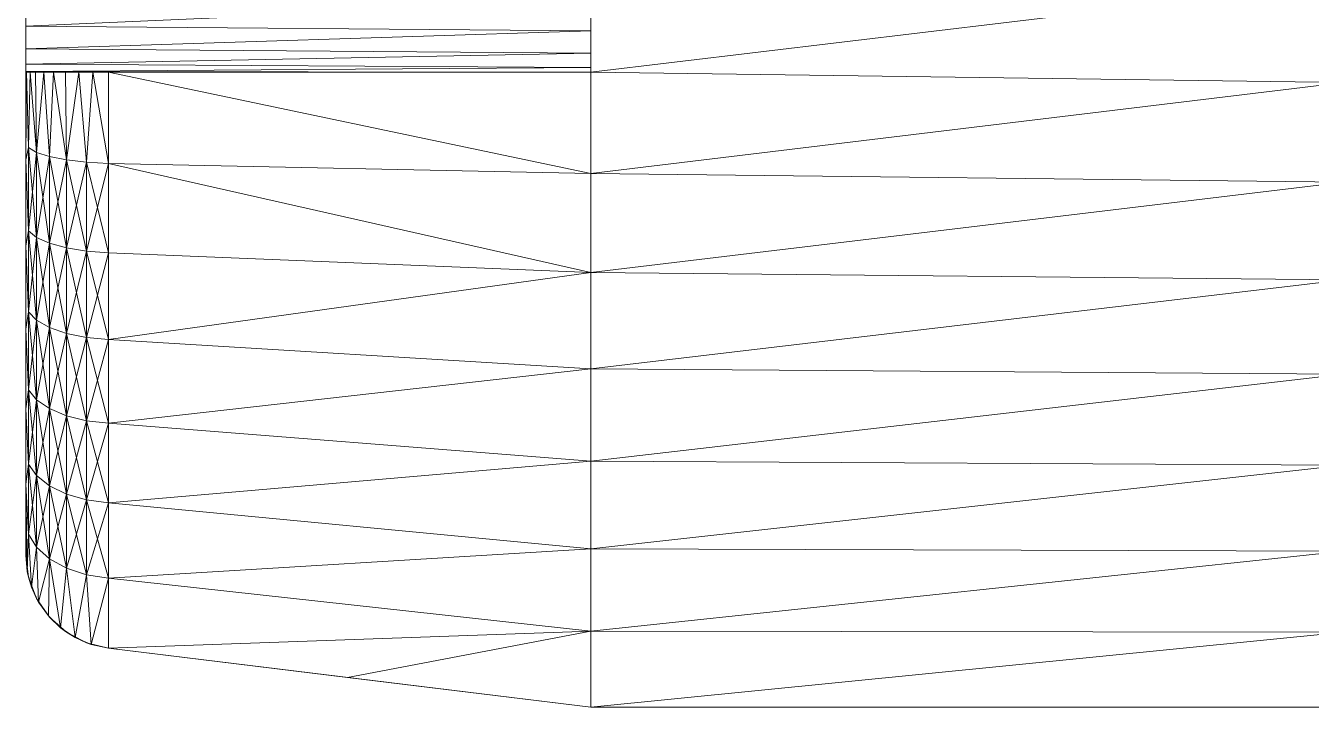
# Model space of a CAD drawing. Header units: millimetres. Extents: x 6495.02 to 6498.45, y 1663.36 to 1663.96.
# Drawn here: x 6495.71668 to 6495.73041, y 1663.76475 to 1663.77203 of the extents above; entities that cross this region are included whole.
import ezdxf

# ---------------------------------------------------------------- set-up
doc = ezdxf.new("R2010")
doc.units = ezdxf.units.MM

# ---------------------------------------------------------------- blocks, each defined once
blk = doc.blocks.new('SSSSS')
at = {"color": 7, "lineweight": 0}
for points in [[(159.084, 62.11, -103.386), (115.207, 62.572, -108.66), (159.084, 62.581, -108.864), (159.084, 62.11, -103.386)], [(159.084, 62.11, -103.386), (115.207, 62.029, -102.778), (115.207, 62.572, -108.66), (159.084, 62.11, -103.386)], [(159.084, 62.11, -103.386), (159.084, 62.581, -108.864), (159.084, 53.883, -103.386), (159.084, 62.11, -103.386)], [(159.084, 53.883, -103.386), (159.084, 62.581, -108.864), (159.084, 62.581, -114.362), (159.084, 53.883, -103.386)], [(159.084, 53.883, -103.386), (159.084, 62.581, -114.362), (159.084, 53.883, -119.84), (159.084, 53.883, -103.386)], [(159.084, 61.064, -97.483), (115.207, 62.029, -102.778), (159.084, 62.11, -103.386), (159.084, 61.064, -97.483)], [(159.084, 61.064, -97.483), (115.207, 60.946, -96.971), (115.207, 62.029, -102.778), (159.084, 61.064, -97.483)], [(187.176, 58.631, -103.386), (159.084, 61.064, -97.483), (159.084, 62.11, -103.386), (187.176, 58.631, -103.386)], [(159.084, 62.11, -103.386), (159.084, 53.883, -103.386), (187.176, 58.631, -103.386), (159.084, 62.11, -103.386)], [(159.084, 59.472, -91.704), (115.207, 60.946, -96.971), (159.084, 61.064, -97.483), (159.084, 59.472, -91.704)], [(159.084, 59.472, -91.704), (115.207, 59.335, -91.288), (115.207, 60.946, -96.971), (159.084, 59.472, -91.704)], [(187.176, 57.66, -98.068), (159.084, 59.472, -91.704), (159.084, 61.064, -97.483), (187.176, 57.66, -98.068)], [(187.176, 57.66, -98.068), (159.084, 61.064, -97.483), (187.176, 58.631, -103.386), (187.176, 57.66, -98.068)], [(159.084, 57.348, -86.099), (115.207, 59.335, -91.288), (159.084, 59.472, -91.704), (159.084, 57.348, -86.099)], [(159.084, 57.348, -86.099), (115.207, 57.207, -85.778), (115.207, 59.335, -91.288), (159.084, 57.348, -86.099)], [(187.176, 54.322, -87.795), (159.084, 57.348, -86.099), (159.084, 59.472, -91.704), (187.176, 54.322, -87.795)], [(187.176, 54.322, -87.795), (159.084, 59.472, -91.704), (187.176, 56.22, -92.857), (187.176, 54.322, -87.795)], [(187.176, 56.22, -92.857), (159.084, 59.472, -91.704), (187.176, 57.66, -98.068), (187.176, 56.22, -92.857)], [(187.176, 58.631, -103.386), (159.084, 53.883, -103.386), (190.367, 57.068, -103.386), (187.176, 58.631, -103.386)], [(187.176, 58.631, -103.386), (188.077, 58.436, -103.386), (187.176, 57.66, -98.068), (187.176, 58.631, -103.386)], [(187.176, 58.631, -103.386), (190.367, 57.068, -103.386), (189.679, 57.644, -103.386), (187.176, 58.631, -103.386)], [(189.679, 57.644, -103.386), (188.895, 58.118, -103.386), (187.176, 58.631, -103.386), (189.679, 57.644, -103.386)], [(187.176, 58.631, -103.386), (188.895, 58.118, -103.386), (188.077, 58.436, -103.386), (187.176, 58.631, -103.386)], [(187.176, 57.66, -98.068), (188.077, 58.436, -103.386), (188.458, 57.35, -98.139), (187.176, 57.66, -98.068)], [(188.077, 58.436, -103.386), (188.895, 58.118, -103.386), (188.458, 57.35, -98.139), (188.077, 58.436, -103.386)], [(187.176, 57.66, -98.068), (188.458, 57.35, -98.139), (187.176, 56.22, -92.857), (187.176, 57.66, -98.068)], [(188.458, 57.35, -98.139), (188.895, 58.118, -103.386), (189.627, 56.751, -98.276), (188.458, 57.35, -98.139)], [(188.895, 58.118, -103.386), (189.679, 57.644, -103.386), (189.627, 56.751, -98.276), (188.895, 58.118, -103.386)], [(159.084, 54.709, -80.717), (115.207, 57.207, -85.778), (159.084, 57.348, -86.099), (159.084, 54.709, -80.717)], [(159.084, 54.709, -80.717), (115.207, 54.582, -80.487), (115.207, 57.207, -85.778), (159.084, 54.709, -80.717)], [(187.176, 51.981, -82.922), (159.084, 54.709, -80.717), (159.084, 57.348, -86.099), (187.176, 51.981, -82.922)], [(187.176, 51.981, -82.922), (159.084, 57.348, -86.099), (187.176, 54.322, -87.795), (187.176, 51.981, -82.922)], [(190.941, 56.383, -103.386), (190.367, 57.068, -103.386), (159.084, 53.883, -103.386), (190.941, 56.383, -103.386)], [(187.176, 56.22, -92.857), (188.458, 57.35, -98.139), (188.458, 55.918, -92.955), (187.176, 56.22, -92.857)], [(188.458, 57.35, -98.139), (189.627, 56.751, -98.276), (188.458, 55.918, -92.955), (188.458, 57.35, -98.139)], [(189.627, 56.751, -98.276), (189.679, 57.644, -103.386), (190.367, 57.068, -103.386), (189.627, 56.751, -98.276)], [(189.627, 56.751, -98.276), (190.367, 57.068, -103.386), (190.615, 55.896, -98.471), (189.627, 56.751, -98.276)], [(190.615, 55.896, -98.471), (190.367, 57.068, -103.386), (190.941, 56.383, -103.386), (190.615, 55.896, -98.471)], [(159.084, 53.883, -103.386), (191.417, 55.598, -103.386), (190.941, 56.383, -103.386), (159.084, 53.883, -103.386)], [(187.176, 56.22, -92.857), (188.458, 55.918, -92.955), (187.176, 54.322, -87.795), (187.176, 56.22, -92.857)], [(188.458, 55.918, -92.955), (189.627, 56.751, -98.276), (189.627, 55.333, -93.145), (188.458, 55.918, -92.955)], [(189.627, 55.333, -93.145), (189.627, 56.751, -98.276), (190.615, 55.896, -98.471), (189.627, 55.333, -93.145)], [(190.615, 55.896, -98.471), (190.941, 56.383, -103.386), (191.365, 54.836, -98.714), (190.615, 55.896, -98.471)], [(191.365, 54.836, -98.714), (190.941, 56.383, -103.386), (191.417, 55.598, -103.386), (191.365, 54.836, -98.714)], [(159.084, 53.883, -103.386), (191.739, 54.782, -103.386), (191.417, 55.598, -103.386), (159.084, 53.883, -103.386)], [(187.176, 54.322, -87.795), (188.458, 55.918, -92.955), (188.458, 54.03, -87.92), (187.176, 54.322, -87.795)], [(188.458, 55.918, -92.955), (189.627, 55.333, -93.145), (188.458, 54.03, -87.92), (188.458, 55.918, -92.955)], [(190.615, 54.499, -93.416), (189.627, 55.333, -93.145), (190.615, 55.896, -98.471), (190.615, 54.499, -93.416)], [(190.615, 55.896, -98.471), (191.365, 54.836, -98.714), (190.615, 54.499, -93.416), (190.615, 55.896, -98.471)], [(191.365, 54.836, -98.714), (191.417, 55.598, -103.386), (191.739, 54.782, -103.386), (191.365, 54.836, -98.714)], [(159.084, 51.579, -75.604), (115.207, 54.582, -80.487), (159.084, 54.709, -80.717), (159.084, 51.579, -75.604)], [(191.941, 53.883, -103.386), (191.739, 54.782, -103.386), (159.084, 53.883, -103.386), (191.941, 53.883, -103.386)], [(187.176, 49.216, -78.276), (159.084, 51.579, -75.604), (159.084, 54.709, -80.717), (187.176, 49.216, -78.276)], [(187.176, 49.216, -78.276), (159.084, 54.709, -80.717), (187.176, 51.981, -82.922), (187.176, 49.216, -78.276)], [(188.458, 54.03, -87.92), (189.627, 55.333, -93.145), (189.627, 53.464, -88.161), (188.458, 54.03, -87.92)], [(189.627, 53.464, -88.161), (189.627, 55.333, -93.145), (190.615, 54.499, -93.416), (189.627, 53.464, -88.161)], [(190.615, 54.499, -93.416), (191.365, 54.836, -98.714), (191.365, 53.465, -93.752), (190.615, 54.499, -93.416)], [(191.365, 54.836, -98.714), (191.739, 54.782, -103.386), (191.833, 53.632, -98.99), (191.365, 54.836, -98.714)], [(191.365, 54.836, -98.714), (191.833, 53.632, -98.99), (191.365, 53.465, -93.752), (191.365, 54.836, -98.714)], [(191.833, 53.632, -98.99), (191.739, 54.782, -103.386), (191.941, 53.883, -103.386), (191.833, 53.632, -98.99)], [(159.084, 51.579, -75.604), (115.207, 51.481, -75.459), (115.207, 54.582, -80.487), (159.084, 51.579, -75.604)], [(187.176, 54.322, -87.795), (188.458, 54.03, -87.92), (187.176, 51.981, -82.922), (187.176, 54.322, -87.795)], [(187.176, 51.981, -82.922), (188.458, 54.03, -87.92), (188.458, 51.701, -83.072), (187.176, 51.981, -82.922)], [(188.458, 54.03, -87.92), (189.627, 53.464, -88.161), (188.458, 51.701, -83.072), (188.458, 54.03, -87.92)], [(189.627, 53.464, -88.161), (190.615, 54.499, -93.416), (190.615, 52.658, -88.505), (189.627, 53.464, -88.161)], [(190.615, 54.499, -93.416), (191.365, 53.465, -93.752), (190.615, 52.658, -88.505), (190.615, 54.499, -93.416)], [(159.084, 51.754, -103.666), (191.992, 53.136, -103.42), (159.084, 53.883, -103.386), (159.084, 51.754, -103.666)], [(159.084, 53.883, -103.386), (191.992, 53.136, -103.42), (191.941, 53.883, -103.386), (159.084, 53.883, -103.386)], [(159.084, 53.883, -119.84), (159.084, 46.758, -107.499), (159.084, 48.066, -105.796), (159.084, 53.883, -119.84)], [(159.084, 53.883, -119.84), (159.084, 48.066, -105.796), (159.084, 49.77, -104.488), (159.084, 53.883, -119.84)], [(159.084, 49.77, -104.488), (159.084, 51.754, -103.666), (159.084, 53.883, -119.84), (159.084, 49.77, -104.488)], [(159.084, 53.883, -119.84), (159.084, 51.754, -103.666), (159.084, 53.883, -103.386), (159.084, 53.883, -119.84)], [(188.458, 51.701, -83.072), (189.627, 53.464, -88.161), (189.627, 51.159, -83.363), (188.458, 51.701, -83.072)], [(189.627, 51.159, -83.363), (189.627, 53.464, -88.161), (190.615, 52.658, -88.505), (189.627, 51.159, -83.363)], [(190.615, 52.658, -88.505), (191.365, 53.465, -93.752), (191.365, 51.657, -88.932), (190.615, 52.658, -88.505)], [(191.365, 53.465, -93.752), (191.833, 53.632, -98.99), (191.833, 52.29, -94.134), (191.365, 53.465, -93.752)], [(191.365, 53.465, -93.752), (191.833, 52.29, -94.134), (191.365, 51.657, -88.932), (191.365, 53.465, -93.752)], [(191.833, 53.632, -98.99), (191.941, 53.883, -103.386), (191.992, 52.114, -98.28), (191.833, 53.632, -98.99)], [(191.833, 53.632, -98.99), (191.992, 52.114, -98.28), (191.833, 52.29, -94.134), (191.833, 53.632, -98.99)], [(191.992, 52.114, -98.28), (191.941, 53.883, -103.386), (191.992, 53.136, -103.42), (191.992, 52.114, -98.28)], [(159.084, 51.754, -103.666), (191.992, 51.158, -103.85), (191.992, 53.136, -103.42), (159.084, 51.754, -103.666)], [(189.627, 51.159, -83.363), (190.615, 52.658, -88.505), (190.615, 50.387, -83.777), (189.627, 51.159, -83.363)], [(190.615, 52.658, -88.505), (191.365, 51.657, -88.932), (190.615, 50.387, -83.777), (190.615, 52.658, -88.505)], [(191.992, 53.136, -103.42), (191.992, 51.158, -103.85), (191.992, 52.114, -98.28), (191.992, 53.136, -103.42)], [(159.084, 49.77, -104.488), (191.992, 51.158, -103.85), (159.084, 51.754, -103.666), (159.084, 49.77, -104.488)], [(187.176, 51.981, -82.922), (188.458, 51.701, -83.072), (187.176, 49.216, -78.276), (187.176, 51.981, -82.922)], [(187.176, 49.216, -78.276), (188.458, 51.701, -83.072), (188.458, 48.951, -78.451), (187.176, 49.216, -78.276)], [(188.458, 51.701, -83.072), (189.627, 51.159, -83.363), (188.458, 48.951, -78.451), (188.458, 51.701, -83.072)], [(191.365, 51.657, -88.932), (191.833, 52.29, -94.134), (191.833, 50.521, -89.416), (191.365, 51.657, -88.932)], [(191.833, 52.29, -94.134), (191.992, 52.114, -98.28), (191.992, 50.61, -93.26), (191.833, 52.29, -94.134)], [(191.833, 52.29, -94.134), (191.992, 50.61, -93.26), (191.833, 50.521, -89.416), (191.833, 52.29, -94.134)], [(191.992, 52.114, -98.28), (191.992, 51.158, -103.85), (191.992, 49.346, -104.75), (191.992, 52.114, -98.28)], [(191.992, 52.114, -98.28), (191.992, 49.346, -104.75), (191.992, 50.61, -93.26), (191.992, 52.114, -98.28)], [(159.084, 47.986, -70.806), (115.207, 51.481, -75.459), (159.084, 51.579, -75.604), (159.084, 47.986, -70.806)], [(159.084, 47.986, -70.806), (115.207, 47.93, -70.739), (115.207, 51.481, -75.459), (159.084, 47.986, -70.806)], [(187.176, 46.049, -73.895), (159.084, 47.986, -70.806), (159.084, 51.579, -75.604), (187.176, 46.049, -73.895)], [(187.176, 46.049, -73.895), (159.084, 51.579, -75.604), (187.176, 49.216, -78.276), (187.176, 46.049, -73.895)], [(159.084, 49.77, -104.488), (191.992, 49.346, -104.75), (191.992, 51.158, -103.85), (159.084, 49.77, -104.488)], [(188.458, 48.951, -78.451), (189.627, 51.159, -83.363), (189.627, 48.437, -78.789), (188.458, 48.951, -78.451)], [(189.627, 48.437, -78.789), (189.627, 51.159, -83.363), (190.615, 50.387, -83.777), (189.627, 48.437, -78.789)], [(190.615, 50.387, -83.777), (191.365, 51.657, -88.932), (191.365, 49.428, -84.291), (190.615, 50.387, -83.777)], [(191.365, 51.657, -88.932), (191.833, 50.521, -89.416), (191.365, 49.428, -84.291), (191.365, 51.657, -88.932)], [(189.627, 48.437, -78.789), (190.615, 50.387, -83.777), (190.615, 47.704, -79.27), (189.627, 48.437, -78.789)], [(190.615, 50.387, -83.777), (191.365, 49.428, -84.291), (190.615, 47.704, -79.27), (190.615, 50.387, -83.777)], [(191.365, 49.428, -84.291), (191.833, 50.521, -89.416), (191.833, 48.34, -84.875), (191.365, 49.428, -84.291)], [(191.833, 50.521, -89.416), (191.992, 50.61, -93.26), (191.992, 48.636, -88.405), (191.833, 50.521, -89.416)], [(191.833, 50.521, -89.416), (191.992, 48.636, -88.405), (191.833, 48.34, -84.875), (191.833, 50.521, -89.416)], [(191.992, 50.61, -93.26), (191.992, 49.346, -104.75), (191.992, 47.807, -106.066), (191.992, 50.61, -93.26)], [(191.992, 50.61, -93.26), (191.992, 47.807, -106.066), (191.992, 11.672, -107.735), (191.992, 50.61, -93.26)], [(191.992, 11.672, -107.735), (191.992, 48.636, -88.405), (191.992, 50.61, -93.26), (191.992, 11.672, -107.735)], [(159.084, 48.066, -105.796), (191.992, 49.346, -104.75), (159.084, 49.77, -104.488), (159.084, 48.066, -105.796)], [(190.615, 47.704, -79.27), (191.365, 49.428, -84.291), (191.365, 46.795, -79.868), (190.615, 47.704, -79.27)], [(191.365, 49.428, -84.291), (191.833, 48.34, -84.875), (191.365, 46.795, -79.868), (191.365, 49.428, -84.291)], [(159.084, 48.066, -105.796), (191.992, 47.807, -106.066), (191.992, 49.346, -104.75), (159.084, 48.066, -105.796)], [(187.176, 49.216, -78.276), (188.458, 48.951, -78.451), (187.176, 46.049, -73.895), (187.176, 49.216, -78.276)], [(187.176, 46.049, -73.895), (188.458, 48.951, -78.451), (188.458, 45.8, -74.093), (187.176, 46.049, -73.895)], [(188.458, 48.951, -78.451), (189.627, 48.437, -78.789), (188.458, 45.8, -74.093), (188.458, 48.951, -78.451)], [(159.084, 43.961, -66.364), (115.207, 47.93, -70.739), (159.084, 47.986, -70.806), (159.084, 43.961, -66.364)], [(115.207, 43.961, -66.364), (115.207, 47.93, -70.739), (159.084, 43.961, -66.364), (115.207, 43.961, -66.364)], [(159.084, 46.758, -107.499), (191.992, 47.807, -106.066), (159.084, 48.066, -105.796), (159.084, 46.758, -107.499)], [(159.084, 43.961, -66.364), (159.084, 47.986, -70.806), (173.244, 43.232, -68.103), (159.084, 43.961, -66.364)], [(173.244, 43.232, -68.103), (159.084, 47.986, -70.806), (187.176, 42.504, -69.814), (173.244, 43.232, -68.103)], [(187.176, 42.504, -69.814), (159.084, 47.986, -70.806), (187.176, 46.049, -73.895), (187.176, 42.504, -69.814)], [(188.458, 45.8, -74.093), (189.627, 48.437, -78.789), (189.627, 45.318, -74.475), (188.458, 45.8, -74.093)], [(189.627, 45.318, -74.475), (189.627, 48.437, -78.789), (190.615, 47.704, -79.27), (189.627, 45.318, -74.475)], [(191.365, 46.795, -79.868), (191.833, 48.34, -84.875), (191.833, 45.763, -80.546), (191.365, 46.795, -79.868)], [(191.833, 48.34, -84.875), (191.992, 48.636, -88.405), (191.992, 46.212, -83.759), (191.833, 48.34, -84.875)], [(191.833, 48.34, -84.875), (191.992, 46.212, -83.759), (191.833, 45.763, -80.546), (191.833, 48.34, -84.875)], [(191.992, 10.536, -106.863), (191.992, 46.212, -83.759), (191.992, 48.636, -88.405), (191.992, 10.536, -106.863)], [(191.992, 10.536, -106.863), (191.992, 48.636, -88.405), (191.992, 11.672, -107.735), (191.992, 10.536, -106.863)], [(159.084, 46.758, -107.499), (191.992, 46.637, -107.717), (191.992, 47.807, -106.066), (159.084, 46.758, -107.499)], [(189.627, 45.318, -74.475), (190.615, 47.704, -79.27), (190.615, 44.631, -75.02), (189.627, 45.318, -74.475)], [(190.615, 47.704, -79.27), (191.365, 46.795, -79.868), (190.615, 44.631, -75.02), (190.615, 47.704, -79.27)], [(191.992, 11.672, -107.735), (191.992, 47.807, -106.066), (191.992, 46.637, -107.717), (191.992, 11.672, -107.735)], [(190.615, 44.631, -75.02), (191.365, 46.795, -79.868), (191.365, 43.779, -75.696), (190.615, 44.631, -75.02)], [(191.365, 46.795, -79.868), (191.833, 45.763, -80.546), (191.365, 43.779, -75.696), (191.365, 46.795, -79.868)], [(187.176, 46.049, -73.895), (188.458, 45.8, -74.093), (188.181, 42.409, -70.035), (187.176, 46.049, -73.895)], [(188.181, 42.409, -70.035), (187.176, 42.504, -69.814), (187.176, 46.049, -73.895), (188.181, 42.409, -70.035)], [(188.181, 42.409, -70.035), (188.458, 45.8, -74.093), (189.122, 42.236, -70.436), (188.181, 42.409, -70.035)], [(189.122, 42.236, -70.436), (188.458, 45.8, -74.093), (189.627, 45.318, -74.475), (189.122, 42.236, -70.436)], [(191.365, 43.779, -75.696), (191.833, 45.763, -80.546), (191.833, 42.811, -76.463), (191.365, 43.779, -75.696)], [(191.833, 45.763, -80.546), (191.992, 46.212, -83.759), (191.992, 43.358, -79.363), (191.833, 45.763, -80.546)], [(191.833, 45.763, -80.546), (191.992, 43.358, -79.363), (191.833, 42.811, -76.463), (191.833, 45.763, -80.546)], [(191.992, 10.536, -106.863), (191.992, 43.358, -79.363), (191.992, 46.212, -83.759), (191.992, 10.536, -106.863)], [(189.122, 42.236, -70.436), (189.627, 45.318, -74.475), (189.96, 41.993, -70.996), (189.122, 42.236, -70.436)], [(189.96, 41.993, -70.996), (189.627, 45.318, -74.475), (190.615, 44.631, -75.02), (189.96, 41.993, -70.996)], [(189.96, 41.993, -70.996), (190.615, 44.631, -75.02), (190.673, 41.691, -71.69), (189.96, 41.993, -70.996)], [(190.673, 41.691, -71.69), (190.615, 44.631, -75.02), (191.24, 41.341, -72.486), (190.673, 41.691, -71.69)], [(191.24, 41.341, -72.486), (190.615, 44.631, -75.02), (191.365, 43.779, -75.696), (191.24, 41.341, -72.486)], [(115.207, 43.961, -66.364), (159.084, 43.961, -66.364), (115.207, -28.374, -66.364), (115.207, 43.961, -66.364)], [(115.207, -28.374, -66.364), (159.084, 43.961, -66.364), (159.084, -28.374, -66.364), (115.207, -28.374, -66.364)], [(159.084, 43.961, -66.364), (173.244, 43.232, -68.103), (159.084, -28.374, -66.364), (159.084, 43.961, -66.364)], [(191.24, 41.341, -72.486), (191.365, 43.779, -75.696), (191.654, 40.953, -73.361), (191.24, 41.341, -72.486)], [(191.654, 40.953, -73.361), (191.365, 43.779, -75.696), (191.833, 42.811, -76.463), (191.654, 40.953, -73.361)], [(159.084, -28.374, -66.364), (173.244, 43.232, -68.103), (173.244, -27.646, -68.103), (159.084, -28.374, -66.364)], [(173.244, -27.646, -68.103), (173.244, 43.232, -68.103), (187.176, -26.917, -69.814), (173.244, -27.646, -68.103)], [(187.176, -26.917, -69.814), (173.244, 43.232, -68.103), (187.176, 42.504, -69.814), (187.176, -26.917, -69.814)], [(191.654, 40.953, -73.361), (191.833, 42.811, -76.463), (191.905, 40.54, -74.286), (191.654, 40.953, -73.361)], [(191.905, 40.54, -74.286), (191.833, 42.811, -76.463), (191.992, 43.358, -79.363), (191.905, 40.54, -74.286)], [(191.905, 40.54, -74.286), (191.992, 43.358, -79.363), (191.992, 40.112, -75.233), (191.905, 40.54, -74.286)], [(191.992, 40.112, -75.233), (191.992, 43.358, -79.363), (191.992, 40.101, -75.257), (191.992, 40.112, -75.233)], [(191.992, 9.213, -106.315), (191.992, 40.101, -75.257), (191.992, 43.358, -79.363), (191.992, 9.213, -106.315)], [(191.992, 9.213, -106.315), (191.992, 43.358, -79.363), (191.992, 10.536, -106.863), (191.992, 9.213, -106.315)], [(188.181, 42.409, -70.035), (188.458, 19.364, -70.131), (187.176, 42.504, -69.814), (188.181, 42.409, -70.035)], [(187.176, 42.504, -69.814), (188.458, 19.364, -70.131), (188.458, -3.777, -70.131), (187.176, 42.504, -69.814)], [(187.176, 42.504, -69.814), (188.458, -3.777, -70.131), (188.181, -26.822, -70.035), (187.176, 42.504, -69.814)], [(188.181, -26.822, -70.035), (187.176, -26.917, -69.814), (187.176, 42.504, -69.814), (188.181, -26.822, -70.035)], [(189.122, 42.236, -70.436), (188.458, 19.364, -70.131), (188.181, 42.409, -70.035), (189.122, 42.236, -70.436)], [(189.122, 42.236, -70.436), (189.627, 19.364, -70.746), (188.458, 19.364, -70.131), (189.122, 42.236, -70.436)], [(189.96, 41.993, -70.996), (189.627, 19.364, -70.746), (189.122, 42.236, -70.436), (189.96, 41.993, -70.996)], [(189.96, 41.993, -70.996), (190.615, 19.364, -71.623), (189.627, 19.364, -70.746), (189.96, 41.993, -70.996)], [(190.673, 41.691, -71.69), (190.615, 19.364, -71.623), (189.96, 41.993, -70.996), (190.673, 41.691, -71.69)], [(191.24, 41.341, -72.486), (190.615, 19.364, -71.623), (190.673, 41.691, -71.69), (191.24, 41.341, -72.486)], [(191.24, 41.341, -72.486), (191.365, 19.364, -72.711), (190.615, 19.364, -71.623), (191.24, 41.341, -72.486)], [(191.654, 40.953, -73.361), (191.365, 19.364, -72.711), (191.24, 41.341, -72.486), (191.654, 40.953, -73.361)], [(191.654, 40.953, -73.361), (191.833, 19.364, -73.946), (191.365, 19.364, -72.711), (191.654, 40.953, -73.361)], [(191.905, 40.54, -74.286), (191.833, 19.364, -73.946), (191.654, 40.953, -73.361), (191.905, 40.54, -74.286)], [(191.905, 40.54, -74.286), (191.992, -24.525, -75.233), (191.833, 19.364, -73.946), (191.905, 40.54, -74.286)], [(191.992, 40.112, -75.233), (191.992, -24.525, -75.233), (191.905, 40.54, -74.286), (191.992, 40.112, -75.233)], [(191.992, 40.101, -75.257), (191.992, -24.525, -75.233), (191.992, 40.112, -75.233), (191.992, 40.101, -75.257)], [(191.992, 7.793, -106.128), (191.992, -24.514, -75.257), (191.992, 40.101, -75.257), (191.992, 7.793, -106.128)], [(191.992, 7.793, -106.128), (191.992, 40.101, -75.257), (191.992, 9.213, -106.315), (191.992, 7.793, -106.128)], [(191.992, -24.514, -75.257), (191.992, -24.525, -75.233), (191.992, 40.101, -75.257), (191.992, -24.514, -75.257)], [(188.458, 19.364, -70.131), (189.627, 19.364, -70.746), (189.627, -3.777, -70.746), (188.458, 19.364, -70.131)], [(188.458, -3.777, -70.131), (188.458, 19.364, -70.131), (189.627, -3.777, -70.746), (188.458, -3.777, -70.131)], [(189.627, 19.364, -70.746), (190.615, 19.364, -71.623), (190.615, -3.777, -71.623), (189.627, 19.364, -70.746)], [(189.627, -3.777, -70.746), (189.627, 19.364, -70.746), (190.615, -3.777, -71.623), (189.627, -3.777, -70.746)], [(190.615, 19.364, -71.623), (191.365, 19.364, -72.711), (191.365, -3.777, -72.711), (190.615, 19.364, -71.623)], [(190.615, -3.777, -71.623), (190.615, 19.364, -71.623), (191.365, -3.777, -72.711), (190.615, -3.777, -71.623)], [(191.365, 19.364, -72.711), (191.833, 19.364, -73.946), (191.833, -3.777, -73.946), (191.365, 19.364, -72.711)], [(191.365, -3.777, -72.711), (191.365, 19.364, -72.711), (191.833, -3.777, -73.946), (191.365, -3.777, -72.711)], [(191.992, -24.525, -75.233), (191.833, -3.777, -73.946), (191.833, 19.364, -73.946), (191.992, -24.525, -75.233)], [(191.992, 6.374, -106.315), (191.992, -24.514, -75.257), (191.992, 7.793, -106.128), (191.992, 6.374, -106.315)], [(191.992, 5.051, -106.863), (191.992, -27.772, -79.363), (191.992, 6.374, -106.315), (191.992, 5.051, -106.863)], [(191.992, 6.374, -106.315), (191.992, -27.772, -79.363), (191.992, -24.514, -75.257), (191.992, 6.374, -106.315)], [(191.992, 3.915, -107.735), (191.992, -33.05, -88.405), (191.992, 5.051, -106.863), (191.992, 3.915, -107.735)], [(191.992, 5.051, -106.863), (191.992, -33.05, -88.405), (191.992, -30.625, -83.759), (191.992, 5.051, -106.863)], [(191.992, 5.051, -106.863), (191.992, -30.625, -83.759), (191.992, -27.772, -79.363), (191.992, 5.051, -106.863)], [(191.992, 3.915, -107.735), (191.992, -31.05, -107.717), (191.992, -32.221, -106.066), (191.992, 3.915, -107.735)], [(191.992, 3.915, -107.735), (191.992, -32.221, -106.066), (191.992, -35.023, -93.26), (191.992, 3.915, -107.735)], [(191.992, -35.023, -93.26), (191.992, -33.05, -88.405), (191.992, 3.915, -107.735), (191.992, -35.023, -93.26)], [(188.181, -26.822, -70.035), (188.458, -3.777, -70.131), (189.122, -26.649, -70.436), (188.181, -26.822, -70.035)], [(189.122, -26.649, -70.436), (188.458, -3.777, -70.131), (189.627, -3.777, -70.746), (189.122, -26.649, -70.436)], [(189.122, -26.649, -70.436), (189.627, -3.777, -70.746), (189.96, -26.407, -70.996), (189.122, -26.649, -70.436)], [(189.96, -26.407, -70.996), (189.627, -3.777, -70.746), (190.615, -3.777, -71.623), (189.96, -26.407, -70.996)], [(189.96, -26.407, -70.996), (190.615, -3.777, -71.623), (190.673, -26.104, -71.69), (189.96, -26.407, -70.996)], [(190.673, -26.104, -71.69), (190.615, -3.777, -71.623), (191.24, -25.754, -72.486), (190.673, -26.104, -71.69)], [(191.24, -25.754, -72.486), (190.615, -3.777, -71.623), (191.365, -3.777, -72.711), (191.24, -25.754, -72.486)], [(191.24, -25.754, -72.486), (191.365, -3.777, -72.711), (191.654, -25.367, -73.361), (191.24, -25.754, -72.486)], [(191.654, -25.367, -73.361), (191.365, -3.777, -72.711), (191.833, -3.777, -73.946), (191.654, -25.367, -73.361)], [(191.654, -25.367, -73.361), (191.833, -3.777, -73.946), (191.905, -24.953, -74.286), (191.654, -25.367, -73.361)], [(191.905, -24.953, -74.286), (191.833, -3.777, -73.946), (191.992, -24.525, -75.233), (191.905, -24.953, -74.286)], [(191.992, -27.772, -79.363), (191.905, -24.953, -74.286), (191.992, -24.525, -75.233), (191.992, -27.772, -79.363)], [(191.992, -27.772, -79.363), (191.992, -24.525, -75.233), (191.992, -24.514, -75.257), (191.992, -27.772, -79.363)], [(191.365, -28.192, -75.696), (191.24, -25.754, -72.486), (191.654, -25.367, -73.361), (191.365, -28.192, -75.696)], [(191.365, -28.192, -75.696), (191.654, -25.367, -73.361), (191.833, -27.224, -76.463), (191.365, -28.192, -75.696)], [(191.833, -27.224, -76.463), (191.654, -25.367, -73.361), (191.905, -24.953, -74.286), (191.833, -27.224, -76.463)], [(191.833, -27.224, -76.463), (191.905, -24.953, -74.286), (191.992, -27.772, -79.363), (191.833, -27.224, -76.463)], [(189.96, -26.407, -70.996), (190.673, -26.104, -71.69), (190.615, -29.044, -75.02), (189.96, -26.407, -70.996)], [(190.615, -29.044, -75.02), (190.673, -26.104, -71.69), (191.24, -25.754, -72.486), (190.615, -29.044, -75.02)], [(190.615, -29.044, -75.02), (191.24, -25.754, -72.486), (191.365, -28.192, -75.696), (190.615, -29.044, -75.02)], [(187.176, -30.462, -73.895), (159.084, -32.4, -70.806), (187.176, -26.917, -69.814), (187.176, -30.462, -73.895)], [(187.176, -26.917, -69.814), (159.084, -32.4, -70.806), (159.084, -28.374, -66.364), (187.176, -26.917, -69.814)], [(187.176, -26.917, -69.814), (159.084, -28.374, -66.364), (173.244, -27.646, -68.103), (187.176, -26.917, -69.814)], [(188.458, -30.213, -74.093), (187.176, -30.462, -73.895), (188.181, -26.822, -70.035), (188.458, -30.213, -74.093)], [(188.181, -26.822, -70.035), (187.176, -30.462, -73.895), (187.176, -26.917, -69.814), (188.181, -26.822, -70.035)], [(188.181, -26.822, -70.035), (189.122, -26.649, -70.436), (188.458, -30.213, -74.093), (188.181, -26.822, -70.035)], [(188.458, -30.213, -74.093), (189.122, -26.649, -70.436), (189.627, -29.731, -74.475), (188.458, -30.213, -74.093)], [(189.122, -26.649, -70.436), (189.96, -26.407, -70.996), (189.627, -29.731, -74.475), (189.122, -26.649, -70.436)], [(189.627, -29.731, -74.475), (189.96, -26.407, -70.996), (190.615, -29.044, -75.02), (189.627, -29.731, -74.475)], [(191.833, -27.224, -76.463), (191.833, -30.176, -80.546), (191.365, -31.209, -79.868), (191.833, -27.224, -76.463)], [(191.833, -27.224, -76.463), (191.365, -31.209, -79.868), (191.365, -28.192, -75.696), (191.833, -27.224, -76.463)], [(191.833, -27.224, -76.463), (191.992, -27.772, -79.363), (191.833, -30.176, -80.546), (191.833, -27.224, -76.463)], [(159.084, -32.4, -70.806), (115.207, -32.344, -70.739), (159.084, -28.374, -66.364), (159.084, -32.4, -70.806)], [(159.084, -28.374, -66.364), (115.207, -32.344, -70.739), (115.207, -28.374, -66.364), (159.084, -28.374, -66.364)], [(191.365, -31.209, -79.868), (190.615, -32.117, -79.27), (191.365, -28.192, -75.696), (191.365, -31.209, -79.868)], [(191.365, -28.192, -75.696), (190.615, -32.117, -79.27), (190.615, -29.044, -75.02), (191.365, -28.192, -75.696)], [(191.833, -30.176, -80.546), (191.992, -27.772, -79.363), (191.992, -30.625, -83.759), (191.833, -30.176, -80.546)], [(189.627, -29.731, -74.475), (190.615, -29.044, -75.02), (189.627, -32.85, -78.789), (189.627, -29.731, -74.475)], [(189.627, -32.85, -78.789), (190.615, -29.044, -75.02), (190.615, -32.117, -79.27), (189.627, -32.85, -78.789)], [(188.458, -30.213, -74.093), (189.627, -29.731, -74.475), (188.458, -33.364, -78.451), (188.458, -30.213, -74.093)], [(188.458, -33.364, -78.451), (189.627, -29.731, -74.475), (189.627, -32.85, -78.789), (188.458, -33.364, -78.451)], [(159.084, -38.297, -103.386), (159.084, -30.35, -109.484), (159.084, -30.07, -111.613), (159.084, -38.297, -103.386)], [(159.084, -38.297, -103.386), (159.084, -30.07, -111.613), (159.084, -30.35, -113.742), (159.084, -38.297, -103.386)], [(159.084, -31.172, -107.499), (159.084, -30.35, -109.484), (159.084, -38.297, -103.386), (159.084, -31.172, -107.499)], [(159.084, -30.35, -113.742), (159.084, -31.172, -115.726), (159.084, -38.297, -103.386), (159.084, -30.35, -113.742)], [(159.084, -32.4, -70.806), (187.176, -30.462, -73.895), (159.084, -35.993, -75.604), (159.084, -32.4, -70.806)], [(159.084, -35.993, -75.604), (187.176, -30.462, -73.895), (187.176, -33.63, -78.276), (159.084, -35.993, -75.604)], [(188.458, -33.364, -78.451), (187.176, -33.63, -78.276), (188.458, -30.213, -74.093), (188.458, -33.364, -78.451)], [(188.458, -30.213, -74.093), (187.176, -33.63, -78.276), (187.176, -30.462, -73.895), (188.458, -30.213, -74.093)], [(191.833, -30.176, -80.546), (191.833, -32.753, -84.875), (191.365, -33.842, -84.291), (191.833, -30.176, -80.546)], [(191.833, -30.176, -80.546), (191.365, -33.842, -84.291), (191.365, -31.209, -79.868), (191.833, -30.176, -80.546)], [(191.833, -30.176, -80.546), (191.992, -30.625, -83.759), (191.833, -32.753, -84.875), (191.833, -30.176, -80.546)], [(191.833, -32.753, -84.875), (191.992, -30.625, -83.759), (191.992, -33.05, -88.405), (191.833, -32.753, -84.875)], [(159.084, -31.172, -107.499), (191.992, -32.221, -106.066), (191.992, -31.05, -107.717), (159.084, -31.172, -107.499)], [(159.084, -32.479, -105.796), (191.992, -32.221, -106.066), (159.084, -31.172, -107.499), (159.084, -32.479, -105.796)], [(159.084, -38.297, -103.386), (159.084, -32.479, -105.796), (159.084, -31.172, -107.499), (159.084, -38.297, -103.386)], [(159.084, -38.297, -103.386), (159.084, -31.172, -115.726), (159.084, -32.479, -117.43), (159.084, -38.297, -103.386)], [(191.365, -33.842, -84.291), (190.615, -34.8, -83.777), (191.365, -31.209, -79.868), (191.365, -33.842, -84.291)], [(191.365, -31.209, -79.868), (190.615, -34.8, -83.777), (190.615, -32.117, -79.27), (191.365, -31.209, -79.868)], [(189.627, -32.85, -78.789), (190.615, -32.117, -79.27), (189.627, -35.573, -83.363), (189.627, -32.85, -78.789)], [(189.627, -35.573, -83.363), (190.615, -32.117, -79.27), (190.615, -34.8, -83.777), (189.627, -35.573, -83.363)], [(159.084, -32.4, -70.806), (115.207, -35.894, -75.459), (115.207, -32.344, -70.739), (159.084, -32.4, -70.806)], [(159.084, -35.993, -75.604), (115.207, -35.894, -75.459), (159.084, -32.4, -70.806), (159.084, -35.993, -75.604)], [(159.084, -32.479, -105.796), (191.992, -33.759, -104.75), (191.992, -32.221, -106.066), (159.084, -32.479, -105.796)], [(159.084, -34.183, -104.488), (191.992, -33.759, -104.75), (159.084, -32.479, -105.796), (159.084, -34.183, -104.488)], [(159.084, -38.297, -103.386), (159.084, -34.183, -104.488), (159.084, -32.479, -105.796), (159.084, -38.297, -103.386)], [(159.084, -38.297, -103.386), (159.084, -32.479, -117.43), (159.084, -34.183, -118.738), (159.084, -38.297, -103.386)], [(188.458, -33.364, -78.451), (189.627, -32.85, -78.789), (188.458, -36.115, -83.072), (188.458, -33.364, -78.451)], [(188.458, -36.115, -83.072), (189.627, -32.85, -78.789), (189.627, -35.573, -83.363), (188.458, -36.115, -83.072)], [(191.833, -32.753, -84.875), (191.833, -34.935, -89.416), (191.365, -36.071, -88.932), (191.833, -32.753, -84.875)], [(191.833, -32.753, -84.875), (191.365, -36.071, -88.932), (191.365, -33.842, -84.291), (191.833, -32.753, -84.875)], [(191.833, -32.753, -84.875), (191.992, -33.05, -88.405), (191.833, -34.935, -89.416), (191.833, -32.753, -84.875)], [(191.992, -35.023, -93.26), (191.992, -32.221, -106.066), (191.992, -33.759, -104.75), (191.992, -35.023, -93.26)], [(159.084, -35.993, -75.604), (187.176, -33.63, -78.276), (159.084, -39.122, -80.717), (159.084, -35.993, -75.604)], [(159.084, -39.122, -80.717), (187.176, -33.63, -78.276), (187.176, -36.395, -82.922), (159.084, -39.122, -80.717)], [(188.458, -36.115, -83.072), (187.176, -36.395, -82.922), (188.458, -33.364, -78.451), (188.458, -36.115, -83.072)], [(188.458, -33.364, -78.451), (187.176, -36.395, -82.922), (187.176, -33.63, -78.276), (188.458, -33.364, -78.451)], [(191.833, -34.935, -89.416), (191.992, -33.05, -88.405), (191.992, -35.023, -93.26), (191.833, -34.935, -89.416)], [(159.084, -34.183, -104.488), (191.992, -35.572, -103.85), (191.992, -33.759, -104.75), (159.084, -34.183, -104.488)], [(159.084, -36.167, -103.666), (191.992, -35.572, -103.85), (159.084, -34.183, -104.488), (159.084, -36.167, -103.666)], [(159.084, -36.167, -103.666), (159.084, -34.183, -104.488), (159.084, -38.297, -103.386), (159.084, -36.167, -103.666)], [(159.084, -34.183, -118.738), (159.084, -36.167, -119.56), (159.084, -38.297, -103.386), (159.084, -34.183, -118.738)], [(191.365, -36.071, -88.932), (190.615, -37.071, -88.505), (191.365, -33.842, -84.291), (191.365, -36.071, -88.932)], [(191.365, -33.842, -84.291), (190.615, -37.071, -88.505), (190.615, -34.8, -83.777), (191.365, -33.842, -84.291)], [(191.992, -35.023, -93.26), (191.992, -33.759, -104.75), (191.992, -36.527, -98.28), (191.992, -35.023, -93.26)], [(191.992, -36.527, -98.28), (191.992, -33.759, -104.75), (191.992, -35.572, -103.85), (191.992, -36.527, -98.28)], [(189.627, -35.573, -83.363), (190.615, -34.8, -83.777), (189.627, -37.878, -88.161), (189.627, -35.573, -83.363)], [(189.627, -37.878, -88.161), (190.615, -34.8, -83.777), (190.615, -37.071, -88.505), (189.627, -37.878, -88.161)], [(191.833, -34.935, -89.416), (191.833, -36.703, -94.134), (191.365, -37.878, -93.752), (191.833, -34.935, -89.416)], [(191.365, -36.071, -88.932), (191.833, -34.935, -89.416), (191.365, -37.878, -93.752), (191.365, -36.071, -88.932)], [(191.833, -34.935, -89.416), (191.992, -35.023, -93.26), (191.833, -36.703, -94.134), (191.833, -34.935, -89.416)], [(191.833, -36.703, -94.134), (191.992, -35.023, -93.26), (191.992, -36.527, -98.28), (191.833, -36.703, -94.134)], [(159.084, -35.993, -75.604), (115.207, -38.995, -80.487), (115.207, -35.894, -75.459), (159.084, -35.993, -75.604)], [(159.084, -36.167, -103.666), (191.992, -37.549, -103.42), (191.992, -35.572, -103.85), (159.084, -36.167, -103.666)], [(188.458, -36.115, -83.072), (189.627, -35.573, -83.363), (188.458, -38.443, -87.92), (188.458, -36.115, -83.072)], [(188.458, -38.443, -87.92), (189.627, -35.573, -83.363), (189.627, -37.878, -88.161), (188.458, -38.443, -87.92)], [(191.992, -36.527, -98.28), (191.992, -35.572, -103.85), (191.992, -37.549, -103.42), (191.992, -36.527, -98.28)], [(159.084, -39.122, -80.717), (115.207, -38.995, -80.487), (159.084, -35.993, -75.604), (159.084, -39.122, -80.717)], [(159.084, -38.297, -103.386), (191.992, -37.549, -103.42), (159.084, -36.167, -103.666), (159.084, -38.297, -103.386)], [(159.084, -38.297, -103.386), (159.084, -36.167, -119.56), (159.084, -38.297, -119.84), (159.084, -38.297, -103.386)], [(159.084, -39.122, -80.717), (187.176, -36.395, -82.922), (159.084, -41.761, -86.099), (159.084, -39.122, -80.717)], [(159.084, -41.761, -86.099), (187.176, -36.395, -82.922), (187.176, -38.735, -87.795), (159.084, -41.761, -86.099)], [(188.458, -38.443, -87.92), (187.176, -38.735, -87.795), (188.458, -36.115, -83.072), (188.458, -38.443, -87.92)], [(188.458, -36.115, -83.072), (187.176, -38.735, -87.795), (187.176, -36.395, -82.922), (188.458, -36.115, -83.072)], [(191.365, -37.878, -93.752), (190.615, -38.912, -93.416), (191.365, -36.071, -88.932), (191.365, -37.878, -93.752)], [(191.365, -36.071, -88.932), (190.615, -38.912, -93.416), (190.615, -37.071, -88.505), (191.365, -36.071, -88.932)], [(191.992, -36.527, -98.28), (191.941, -38.297, -103.386), (191.833, -38.045, -98.99), (191.992, -36.527, -98.28)], [(191.992, -36.527, -98.28), (191.833, -38.045, -98.99), (191.833, -36.703, -94.134), (191.992, -36.527, -98.28)], [(191.992, -37.549, -103.42), (191.941, -38.297, -103.386), (191.992, -36.527, -98.28), (191.992, -37.549, -103.42)], [(189.627, -37.878, -88.161), (190.615, -37.071, -88.505), (189.627, -39.746, -93.145), (189.627, -37.878, -88.161)], [(189.627, -39.746, -93.145), (190.615, -37.071, -88.505), (190.615, -38.912, -93.416), (189.627, -39.746, -93.145)], [(191.833, -36.703, -94.134), (191.833, -38.045, -98.99), (191.365, -39.249, -98.714), (191.833, -36.703, -94.134)], [(191.833, -36.703, -94.134), (191.365, -39.249, -98.714), (191.365, -37.878, -93.752), (191.833, -36.703, -94.134)], [(191.941, -38.297, -103.386), (191.992, -37.549, -103.42), (159.084, -38.297, -103.386), (191.941, -38.297, -103.386)], [(188.458, -38.443, -87.92), (189.627, -37.878, -88.161), (188.458, -40.331, -92.955), (188.458, -38.443, -87.92)], [(188.458, -40.331, -92.955), (189.627, -37.878, -88.161), (189.627, -39.746, -93.145), (188.458, -40.331, -92.955)], [(191.365, -37.878, -93.752), (191.365, -39.249, -98.714), (190.615, -40.309, -98.471), (191.365, -37.878, -93.752)], [(191.365, -37.878, -93.752), (190.615, -40.309, -98.471), (190.615, -38.912, -93.416), (191.365, -37.878, -93.752)], [(191.833, -38.045, -98.99), (191.739, -39.196, -103.386), (191.365, -39.249, -98.714), (191.833, -38.045, -98.99)], [(191.941, -38.297, -103.386), (191.739, -39.196, -103.386), (191.833, -38.045, -98.99), (191.941, -38.297, -103.386)], [(187.176, -43.044, -103.386), (190.367, -41.482, -103.386), (159.084, -38.297, -103.386), (187.176, -43.044, -103.386)], [(159.084, -38.297, -103.386), (190.367, -41.482, -103.386), (190.941, -40.796, -103.386), (159.084, -38.297, -103.386)], [(159.084, -38.297, -103.386), (190.941, -40.796, -103.386), (191.417, -40.011, -103.386), (159.084, -38.297, -103.386)], [(191.417, -40.011, -103.386), (191.739, -39.196, -103.386), (159.084, -38.297, -103.386), (191.417, -40.011, -103.386)], [(159.084, -38.297, -103.386), (191.739, -39.196, -103.386), (191.941, -38.297, -103.386), (159.084, -38.297, -103.386)], [(159.084, -38.297, -103.386), (159.084, -46.524, -103.386), (187.176, -43.044, -103.386), (159.084, -38.297, -103.386)], [(159.084, -38.297, -119.84), (159.084, -46.994, -108.864), (159.084, -38.297, -103.386), (159.084, -38.297, -119.84)], [(159.084, -38.297, -103.386), (159.084, -46.994, -108.864), (159.084, -46.524, -103.386), (159.084, -38.297, -103.386)], [(159.084, -41.761, -86.099), (187.176, -38.735, -87.795), (159.084, -43.886, -91.704), (159.084, -41.761, -86.099)], [(159.084, -43.886, -91.704), (187.176, -38.735, -87.795), (187.176, -40.633, -92.857), (159.084, -43.886, -91.704)], [(188.458, -40.331, -92.955), (187.176, -40.633, -92.857), (188.458, -38.443, -87.92), (188.458, -40.331, -92.955)], [(188.458, -38.443, -87.92), (187.176, -40.633, -92.857), (187.176, -38.735, -87.795), (188.458, -38.443, -87.92)], [(190.615, -38.912, -93.416), (190.615, -40.309, -98.471), (189.627, -41.164, -98.276), (190.615, -38.912, -93.416)], [(190.615, -38.912, -93.416), (189.627, -41.164, -98.276), (189.627, -39.746, -93.145), (190.615, -38.912, -93.416)], [(159.084, -39.122, -80.717), (115.207, -41.621, -85.778), (115.207, -38.995, -80.487), (159.084, -39.122, -80.717)], [(159.084, -41.761, -86.099), (115.207, -41.621, -85.778), (159.084, -39.122, -80.717), (159.084, -41.761, -86.099)], [(191.365, -39.249, -98.714), (190.941, -40.796, -103.386), (190.615, -40.309, -98.471), (191.365, -39.249, -98.714)], [(191.365, -39.249, -98.714), (191.417, -40.011, -103.386), (190.941, -40.796, -103.386), (191.365, -39.249, -98.714)], [(191.739, -39.196, -103.386), (191.417, -40.011, -103.386), (191.365, -39.249, -98.714), (191.739, -39.196, -103.386)], [(188.458, -40.331, -92.955), (188.458, -41.764, -98.139), (187.176, -42.073, -98.068), (188.458, -40.331, -92.955)], [(188.458, -40.331, -92.955), (187.176, -42.073, -98.068), (187.176, -40.633, -92.857), (188.458, -40.331, -92.955)], [(189.627, -39.746, -93.145), (189.627, -41.164, -98.276), (188.458, -41.764, -98.139), (189.627, -39.746, -93.145)], [(189.627, -39.746, -93.145), (188.458, -41.764, -98.139), (188.458, -40.331, -92.955), (189.627, -39.746, -93.145)], [(190.615, -40.309, -98.471), (190.367, -41.482, -103.386), (189.627, -41.164, -98.276), (190.615, -40.309, -98.471)], [(190.615, -40.309, -98.471), (190.941, -40.796, -103.386), (190.367, -41.482, -103.386), (190.615, -40.309, -98.471)], [(159.084, -43.886, -91.704), (187.176, -40.633, -92.857), (187.176, -42.073, -98.068), (159.084, -43.886, -91.704)], [(189.627, -41.164, -98.276), (188.895, -42.531, -103.386), (188.458, -41.764, -98.139), (189.627, -41.164, -98.276)], [(189.627, -41.164, -98.276), (189.679, -42.058, -103.386), (188.895, -42.531, -103.386), (189.627, -41.164, -98.276)], [(189.627, -41.164, -98.276), (190.367, -41.482, -103.386), (189.679, -42.058, -103.386), (189.627, -41.164, -98.276)], [(159.084, -41.761, -86.099), (115.207, -43.748, -91.288), (115.207, -41.621, -85.778), (159.084, -41.761, -86.099)], [(159.084, -43.886, -91.704), (115.207, -43.748, -91.288), (159.084, -41.761, -86.099), (159.084, -43.886, -91.704)], [(187.176, -43.044, -103.386), (189.679, -42.058, -103.386), (190.367, -41.482, -103.386), (187.176, -43.044, -103.386)], [(188.458, -41.764, -98.139), (188.077, -42.85, -103.386), (187.176, -42.073, -98.068), (188.458, -41.764, -98.139)], [(188.458, -41.764, -98.139), (188.895, -42.531, -103.386), (188.077, -42.85, -103.386), (188.458, -41.764, -98.139)], [(159.084, -43.886, -91.704), (187.176, -42.073, -98.068), (159.084, -45.478, -97.483), (159.084, -43.886, -91.704)], [(159.084, -45.478, -97.483), (187.176, -42.073, -98.068), (187.176, -43.044, -103.386), (159.084, -45.478, -97.483)], [(187.176, -43.044, -103.386), (188.895, -42.531, -103.386), (189.679, -42.058, -103.386), (187.176, -43.044, -103.386)], [(187.176, -42.073, -98.068), (188.077, -42.85, -103.386), (187.176, -43.044, -103.386), (187.176, -42.073, -98.068)], [(188.077, -42.85, -103.386), (188.895, -42.531, -103.386), (187.176, -43.044, -103.386), (188.077, -42.85, -103.386)], [(159.084, -45.478, -97.483), (187.176, -43.044, -103.386), (159.084, -46.524, -103.386), (159.084, -45.478, -97.483)], [(159.084, -43.886, -91.704), (115.207, -45.36, -96.971), (115.207, -43.748, -91.288), (159.084, -43.886, -91.704)], [(159.084, -45.478, -97.483), (115.207, -45.36, -96.971), (159.084, -43.886, -91.704), (159.084, -45.478, -97.483)], [(159.084, -45.478, -97.483), (115.207, -46.442, -102.778), (115.207, -45.36, -96.971), (159.084, -45.478, -97.483)], [(159.084, -46.524, -103.386), (115.207, -46.442, -102.778), (159.084, -45.478, -97.483), (159.084, -46.524, -103.386)], [(159.084, -46.524, -103.386), (115.207, -46.985, -108.66), (115.207, -46.442, -102.778), (159.084, -46.524, -103.386)], [(159.084, -46.994, -108.864), (115.207, -46.985, -108.66), (159.084, -46.524, -103.386), (159.084, -46.994, -108.864)]]:
    blk.add_polyline3d(points, dxfattribs=at)

msp = doc.modelspace()

# ---------------------------------------------------------------- block references
at = {"color": 18, "extrusion": (-2.22045e-16, -1, 2.22045e-16), "xscale": -0.0001834019668714366, "yscale": 0.0001834019668714366, "zscale": 0.0001834019668714366}
msp.add_blockref('SSSSS', (6495.751893, -0.014376, -1663.752574), dxfattribs=at)

doc.saveas('drawing.dxf')
